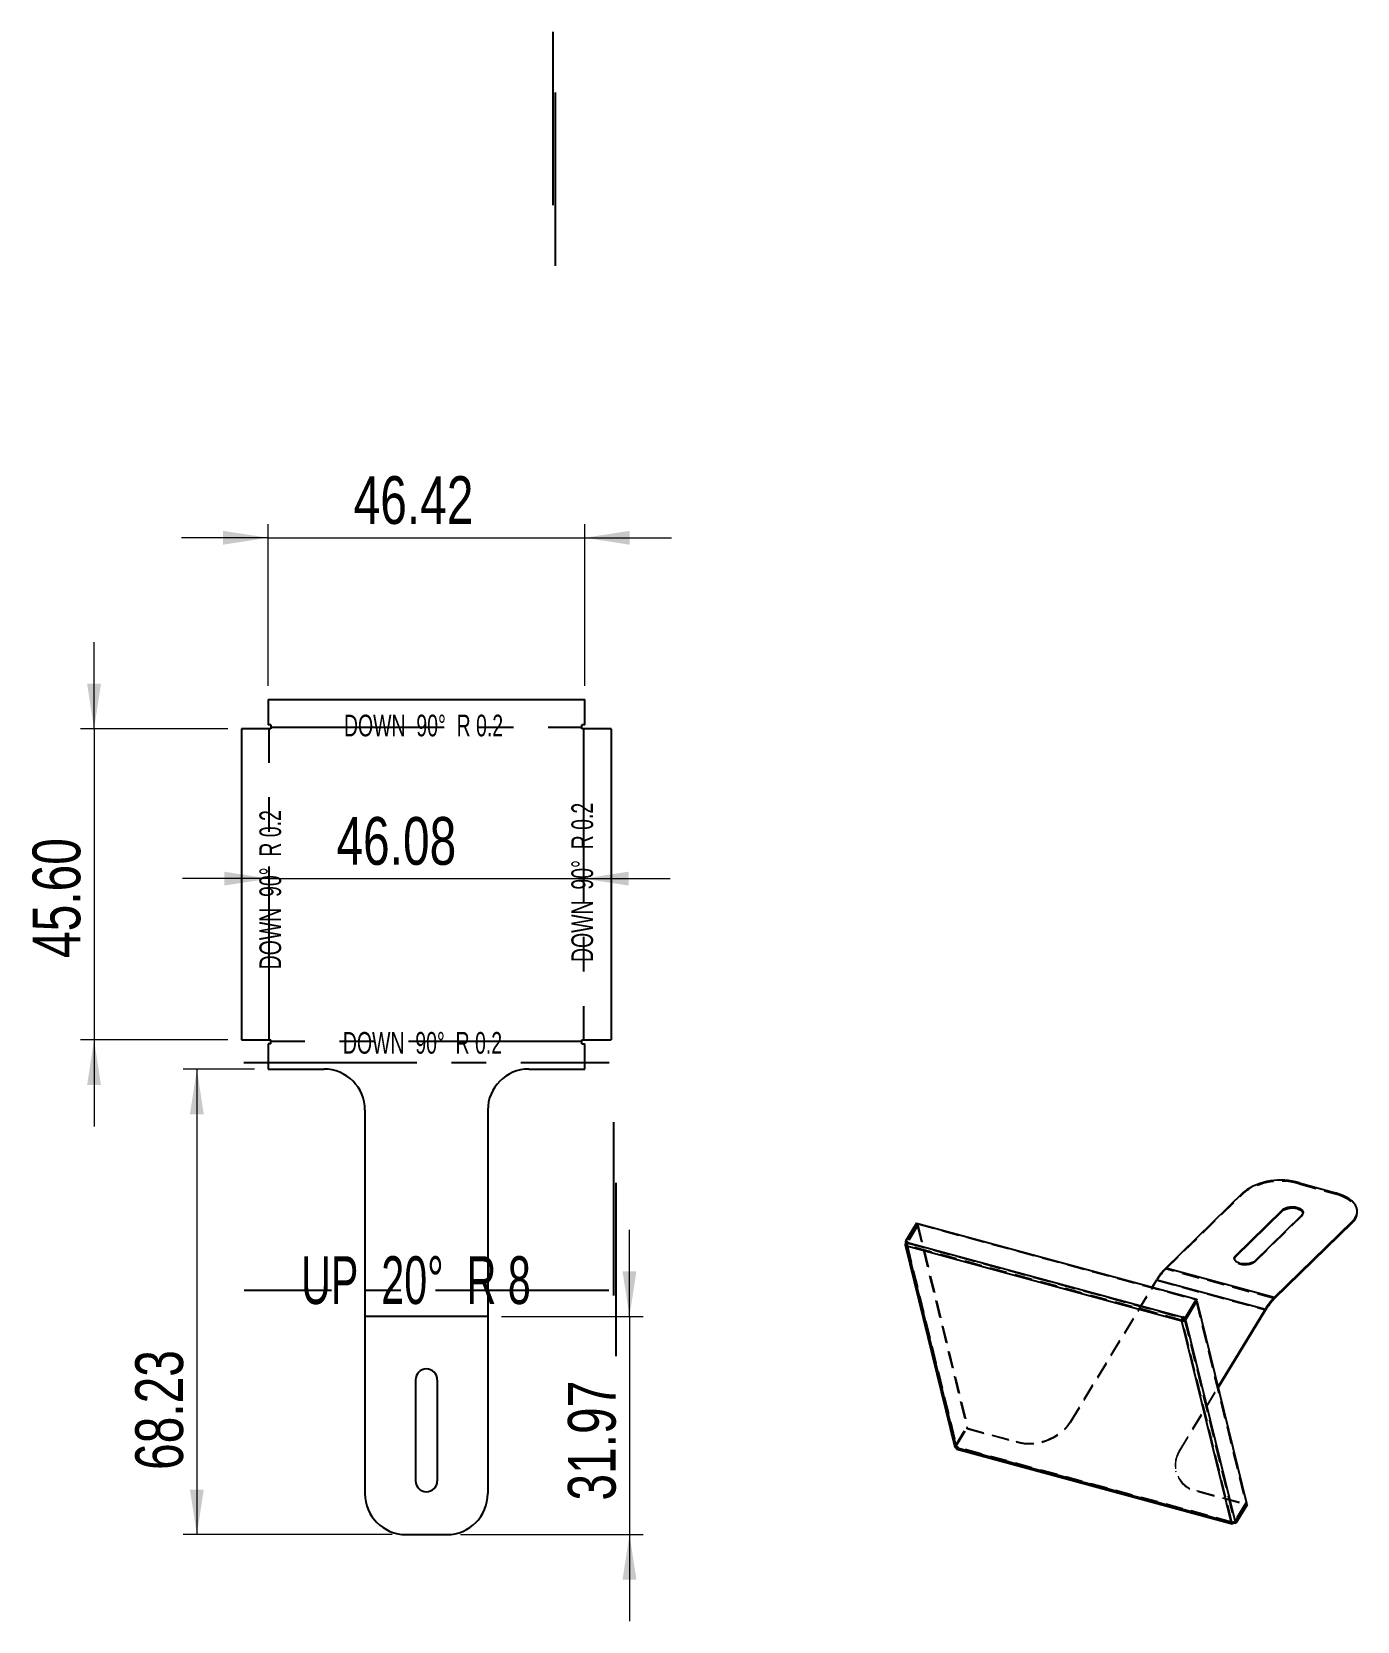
# Model space of a CAD drawing. Header units: millimetres. Extents: x 181 to 376, y 153 to 386.
import ezdxf

# ---------------------------------------------------------------- set-up
doc = ezdxf.new("R2010")
doc.units = ezdxf.units.MM
doc.header["$LTSCALE"] = 2
doc.linetypes.add('CENTERX2', pattern=[20.32, 12.7, -2.54, 2.54, -2.54])
doc.linetypes.add('HIDDEN', pattern=[1.905, 1.27, -0.635])
doc.styles.add('SLDTEXTSTYLE0', font='TXT', dxfattribs={"width": 0.75})
doc.styles.add('SLDTEXTSTYLE1', font='TXT', dxfattribs={"width": 0.671875})
doc.styles.add('SLDTEXTSTYLE2', font='TXT', dxfattribs={"width": 0.645833})
doc.dimstyles.new('SLDDIMSTYLE0', dxfattribs={"dimtxt": 7, "dimasz": 6.604, "dimexe": 0, "dimexo": 0.0625, "dimgap": 1.75, "dimtad": 1, "dimrnd": 1e-09, "dimzin": 12, "dimdsep": 46, "dimtxsty": 'SLDTEXTSTYLE0', "dimsah": 1, "dimcen": 0.09, "dimadec": 0, "dimazin": 3, "dimtfac": 1, "dimtmove": 0, "dimatfit": 0, "dimfxl": 1, "dimfrac": 2, "dimtolj": 1, "dimtzin": 12, "dimarcsym": 0})
doc.dimstyles.new('SLDDIMSTYLE1', dxfattribs={"dimtxt": 7, "dimasz": 6.604, "dimexe": 0, "dimexo": 0.0625, "dimgap": 1.75, "dimtad": 1, "dimrnd": 1e-09, "dimzin": 4, "dimdsep": 46, "dimtxsty": 'SLDTEXTSTYLE0', "dimsah": 1, "dimcen": 0.09, "dimadec": 0, "dimazin": 1, "dimtfac": 1, "dimtmove": 0, "dimatfit": 0, "dimfxl": 1, "dimfrac": 2, "dimtolj": 1, "dimtzin": 12, "dimarcsym": 0})
doc.dimstyles.new('SLDDIMSTYLE2', dxfattribs={"dimtxt": 7, "dimasz": 6.604, "dimexe": 0, "dimexo": 0.0625, "dimgap": 1.75, "dimtad": 1, "dimrnd": 1e-09, "dimzin": 12, "dimdsep": 46, "dimtxsty": 'SLDTEXTSTYLE0', "dimsah": 1, "dimcen": 0.09, "dimadec": 0, "dimazin": 3, "dimtfac": 1, "dimtofl": 0, "dimtmove": 0, "dimatfit": 3, "dimfxl": 1, "dimfrac": 2, "dimtolj": 1, "dimtzin": 12, "dimarcsym": 0})

# ---------------------------------------------------------------- blocks, each defined once
blk = doc.blocks.new('_D')
at = {"color": 7, "linetype": 'Continuous', "lineweight": 18}
for p, q in [((216.06, 290.43), (216.06, 314.16)), ((262.48, 290.43), (262.48, 314.16)), ((216.06, 312.16), (203.36, 312.16)), ((216.06, 312.16), (262.48, 312.16)), ((262.48, 312.16), (275.18, 312.16))]:
    blk.add_line(p, q, dxfattribs=at)
for points in [[(216.06, 312.16), (209.46, 313.17), (209.46, 311.14)], [(262.48, 312.16), (269.08, 311.14), (269.08, 313.17)]]:
    blk.add_solid(points, dxfattribs=at)
at = {"color": 7, "linetype": 'Continuous', "lineweight": 18, "insert": (228.6, 321.18), "char_height": 7, "attachment_point": 1, "style": 'SLDTEXTSTYLE0'}
blk.add_mtext('46.42', dxfattribs=at)
blk = doc.blocks.new('_D_1')
at = {"color": 7, "linetype": 'Continuous', "lineweight": 18}
for p, q in [((190.56, 284.15), (190.56, 296.85)), ((210.19, 284.15), (188.56, 284.15)), ((190.56, 284.15), (190.56, 238.55)), ((210.19, 238.55), (188.56, 238.55)), ((190.56, 238.55), (190.56, 225.85))]:
    blk.add_line(p, q, dxfattribs=at)
for points in [[(190.56, 284.15), (191.57, 290.75), (189.54, 290.75)], [(190.56, 238.55), (189.54, 231.94), (191.57, 231.94)]]:
    blk.add_solid(points, dxfattribs=at)
at = {"color": 7, "linetype": 'Continuous', "lineweight": 18, "insert": (181.54, 250.56), "char_height": 7, "attachment_point": 1, "rotation": 90, "style": 'SLDTEXTSTYLE0'}
blk.add_mtext('45.60', dxfattribs=at)
blk = doc.blocks.new('_D_2')
at = {"color": 7, "linetype": 'Continuous', "lineweight": 18}
for p, q in [((216.23, 262.19), (203.53, 262.19)), ((216.23, 262.19), (262.31, 262.19)), ((262.31, 262.19), (275.01, 262.19))]:
    blk.add_line(p, q, dxfattribs=at)
for points in [[(216.23, 262.19), (209.63, 263.21), (209.63, 261.18)], [(262.31, 262.19), (268.91, 261.18), (268.91, 263.21)]]:
    blk.add_solid(points, dxfattribs=at)
at = {"color": 7, "linetype": 'Continuous', "lineweight": 18, "insert": (226.08, 271.22), "char_height": 7, "attachment_point": 1, "style": 'SLDTEXTSTYLE0'}
blk.add_mtext('46.08', dxfattribs=at)
blk = doc.blocks.new('_D_3')
at = {"color": 7, "linetype": 'Continuous', "lineweight": 18}
for p, q in [((214.06, 234.27), (203.63, 234.27)), ((205.63, 234.27), (205.63, 166.04)), ((234.27, 166.04), (203.63, 166.04))]:
    blk.add_line(p, q, dxfattribs=at)
for points in [[(205.63, 234.27), (204.61, 227.66), (206.64, 227.66)], [(205.63, 166.04), (206.64, 172.64), (204.61, 172.64)]]:
    blk.add_solid(points, dxfattribs=at)
at = {"color": 7, "linetype": 'Continuous', "lineweight": 18, "insert": (196.6, 175.51), "char_height": 7, "attachment_point": 1, "rotation": 90, "style": 'SLDTEXTSTYLE0'}
blk.add_mtext('68.23', dxfattribs=at)
blk = doc.blocks.new('_D_4')
at = {"color": 7, "linetype": 'Continuous', "lineweight": 18}
for p, q in [((269.04, 198.01), (269.04, 210.71)), ((250.27, 198.01), (271.04, 198.01)), ((269.04, 198.01), (269.04, 166.04)), ((244.27, 166.04), (271.04, 166.04)), ((269.04, 166.04), (269.04, 153.34))]:
    blk.add_line(p, q, dxfattribs=at)
for points in [[(269.04, 198.01), (270.05, 204.61), (268.02, 204.61)], [(269.04, 166.04), (268.02, 159.43), (270.05, 159.43)]]:
    blk.add_solid(points, dxfattribs=at)
at = {"color": 7, "linetype": 'Continuous', "lineweight": 18, "insert": (260.01, 171.02), "char_height": 7, "attachment_point": 1, "rotation": 90, "style": 'SLDTEXTSTYLE0'}
blk.add_mtext('31.97', dxfattribs=at)

msp = doc.modelspace()

# ---------------------------------------------------------------- linework, layer by layer
at = {"color": 7, "linetype": 'CENTERX2'}
for p, q in [((257.8, 386.325), (257.8, 358.964)), ((258.186, 352.031), (258.186, 379.393)), ((216.47, 284.387), (262.07, 284.387)), ((216.23, 238.548), (216.23, 284.148)), ((262.309, 284.148), (262.309, 238.548)), ((262.07, 238.308), (216.47, 238.308)), ((212.49, 235.246), (266.049, 235.246)), ((266.714, 226.486), (266.714, 199.125)), ((267.101, 192.192), (267.101, 219.554)), ((265.998, 201.82), (212.541, 201.82)), ((248.27, 198.005), (230.27, 198.005))]:
    msp.add_line(p, q, dxfattribs=at)
at = {"color": 7, "linetype": 'Continuous', "lineweight": 25}
for p, q in [((216.06, 288.427), (216.06, 284.722)), ((216.06, 288.427), (262.48, 288.427)), ((262.48, 284.722), (262.48, 288.427)), ((216.47, 284.722), (216.06, 284.722)), ((216.47, 284.722), (216.47, 284.148)), ((262.48, 284.722), (262.07, 284.722)), ((262.07, 284.148), (262.07, 284.722)), ((212.191, 284.148), (212.191, 238.548)), ((216.47, 284.148), (212.191, 284.148)), ((266.349, 284.148), (262.07, 284.148)), ((266.349, 284.148), (266.349, 238.548)), ((212.191, 238.548), (216.47, 238.548)), ((216.06, 237.974), (216.06, 234.269)), ((216.47, 237.974), (216.06, 237.974)), ((216.47, 237.974), (216.47, 238.548)), ((262.07, 238.548), (266.349, 238.548)), ((262.07, 237.974), (262.07, 238.548)), ((262.07, 237.974), (262.48, 237.974)), ((262.48, 234.269), (262.48, 237.974)), ((216.06, 234.269), (224.27, 234.269)), ((254.27, 234.269), (262.48, 234.269)), ((230.27, 228.269), (230.27, 172.038)), ((248.27, 228.269), (248.27, 172.038)), ((367.197, 217.575), (372.504, 216.133)), ((347.632, 205.1), (359.091, 216.284)), ((357.853, 206.909), (364.76, 213.651)), ((357.853, 206.729), (364.76, 213.471)), ((360.683, 206.14), (367.59, 212.882)), ((364.76, 213.471), (364.76, 213.651)), ((375.704, 213.22), (375.704, 213.4)), ((311.095, 211.701), (309.471, 209.029)), ((311.095, 211.701), (352.15, 200.543)), ((363.552, 200.774), (375.01, 211.957)), ((363.552, 200.594), (375.01, 211.777)), ((375.01, 211.777), (375.01, 211.957)), ((309.459, 208.498), (316.737, 178.872)), ((309.833, 208.93), (309.471, 209.029)), ((309.471, 209.029), (309.504, 208.892)), ((309.599, 208.867), (309.494, 208.694)), ((309.68, 208.644), (309.494, 208.694)), ((309.768, 208.821), (309.504, 208.892)), ((350.007, 197.339), (309.677, 208.3)), ((309.677, 208.3), (316.956, 178.674)), ((309.722, 208.712), (309.68, 208.644)), ((309.69, 208.604), (309.68, 208.644)), ((309.833, 208.93), (309.791, 208.862)), ((309.791, 208.862), (350.121, 197.901)), ((363.552, 200.774), (347.632, 205.1)), ((357.853, 206.729), (357.853, 206.909)), ((345.659, 202.307), (346.322, 203.397)), ((346.322, 203.397), (362.241, 199.07)), ((350.525, 197.871), (352.15, 200.543)), ((350.559, 197.735), (352.184, 200.407)), ((352.15, 200.543), (352.184, 200.407)), ((363.552, 200.774), (363.552, 200.594)), ((352.215, 200.277), (350.549, 197.536)), ((352.12, 200.303), (352.215, 200.277)), ((352.215, 200.277), (359.494, 170.651)), ((355.312, 187.674), (362.241, 199.07)), ((355.345, 187.538), (362.275, 198.934)), ((362.241, 199.07), (362.275, 198.934)), ((350.099, 197.491), (350.007, 197.339)), ((357.285, 167.714), (350.007, 197.339)), ((350.121, 197.901), (350.163, 197.97)), ((350.154, 197.765), (350.121, 197.901)), ((350.154, 197.765), (350.196, 197.833)), ((350.525, 197.871), (350.163, 197.97)), ((350.196, 197.833), (350.163, 197.97)), ((350.559, 197.735), (350.196, 197.833)), ((350.468, 197.759), (350.363, 197.587)), ((350.363, 197.587), (350.549, 197.536)), ((350.525, 197.871), (350.559, 197.735)), ((350.549, 197.536), (357.828, 167.911)), ((237.67, 188.714), (237.67, 173.914)), ((240.87, 188.714), (240.87, 173.914)), ((316.956, 178.674), (357.285, 167.714)), ((317.028, 178.574), (357.357, 167.614)), ((359.494, 170.651), (357.828, 167.911)), ((359.526, 170.521), (357.901, 167.849)), ((359.56, 170.385), (357.935, 167.713)), ((359.431, 170.547), (359.526, 170.521)), ((359.56, 170.385), (359.526, 170.521)), ((357.693, 167.779), (357.935, 167.713)), ((357.803, 167.876), (357.901, 167.849)), ((357.935, 167.713), (357.901, 167.849)), ((236.27, 166.038), (242.27, 166.038))]:
    msp.add_line(p, q, dxfattribs=at)
at = {"color": 7, "linetype": 'HIDDEN', "lineweight": 18}
for p, q in [((367.197, 217.395), (367.197, 217.575)), ((367.197, 217.395), (372.504, 215.953)), ((347.632, 204.92), (359.091, 216.104)), ((359.091, 216.284), (359.091, 216.104)), ((372.504, 216.133), (372.504, 215.953)), ((360.683, 205.96), (367.59, 212.702)), ((367.59, 212.702), (367.59, 212.882)), ((367.775, 213.086), (367.775, 213.266)), ((311.129, 211.565), (309.504, 208.892)), ((311.161, 211.435), (309.599, 208.867)), ((311.346, 211.384), (309.722, 208.712)), ((311.095, 211.701), (311.129, 211.565)), ((311.129, 211.565), (352.184, 200.407)), ((311.346, 211.384), (311.161, 211.435)), ((311.161, 211.435), (318.439, 181.809)), ((311.346, 211.384), (318.625, 181.759)), ((316.773, 179.069), (309.494, 208.694)), ((309.663, 208.548), (316.941, 178.922)), ((309.769, 208.451), (309.677, 208.3)), ((316.959, 179.018), (309.69, 208.604)), ((309.867, 208.794), (309.768, 208.821)), ((350.099, 197.491), (309.769, 208.451)), ((309.769, 208.451), (317.048, 178.826)), ((309.825, 208.725), (309.791, 208.862)), ((309.867, 208.794), (309.825, 208.725)), ((309.825, 208.725), (350.154, 197.765)), ((309.867, 208.794), (309.833, 208.93)), ((347.632, 205.1), (347.632, 204.92)), ((357.668, 206.525), (357.668, 206.345)), ((360.683, 205.96), (360.683, 206.14)), ((333.704, 182.454), (346.355, 203.26)), ((346.322, 203.397), (346.355, 203.26)), ((346.355, 203.26), (362.275, 198.934)), ((363.552, 200.594), (347.632, 204.92)), ((333.67, 182.591), (345.659, 202.307)), ((352.03, 200.327), (350.468, 197.759)), ((352.03, 200.327), (352.12, 200.303)), ((352.03, 200.327), (359.308, 170.702)), ((357.377, 167.865), (350.099, 197.491)), ((350.363, 197.587), (357.642, 167.961)), ((349.59, 178.264), (355.312, 187.674)), ((349.623, 178.128), (355.345, 187.538)), ((316.773, 179.069), (318.439, 181.809)), ((316.959, 179.018), (318.625, 181.759)), ((318.439, 181.809), (318.625, 181.759)), ((333.704, 182.454), (333.67, 182.591)), ((316.847, 179.007), (318.471, 181.679)), ((316.88, 178.871), (318.505, 181.543)), ((318.471, 181.679), (325.732, 179.706)), ((318.505, 181.543), (318.471, 181.679)), ((318.505, 181.543), (325.766, 179.569)), ((325.732, 179.706), (325.766, 179.569)), ((316.959, 179.018), (316.773, 179.069)), ((317.209, 178.909), (316.847, 179.007)), ((316.88, 178.871), (316.847, 179.007)), ((317.243, 178.772), (316.88, 178.871)), ((317.048, 178.826), (316.956, 178.674)), ((317.048, 178.826), (357.377, 167.865)), ((317.083, 178.777), (357.413, 167.816)), ((317.209, 178.909), (317.167, 178.84)), ((357.497, 167.879), (317.167, 178.84)), ((317.167, 178.84), (317.201, 178.704)), ((317.243, 178.772), (317.201, 178.704)), ((357.53, 167.743), (317.201, 178.704)), ((317.209, 178.909), (317.243, 178.772)), ((349.59, 178.264), (349.623, 178.128)), ((349.07, 175.391), (349.103, 175.254)), ((352.265, 172.495), (359.431, 170.547)), ((352.298, 172.358), (352.265, 172.495)), ((352.298, 172.358), (359.56, 170.385)), ((359.308, 170.702), (357.642, 167.961)), ((359.494, 170.651), (359.308, 170.702)), ((357.377, 167.865), (357.285, 167.714)), ((357.539, 167.948), (357.497, 167.879)), ((357.497, 167.879), (357.53, 167.743)), ((357.572, 167.811), (357.53, 167.743)), ((357.539, 167.948), (357.803, 167.876)), ((357.539, 167.948), (357.572, 167.811)), ((357.572, 167.811), (357.693, 167.779)), ((357.642, 167.961), (357.828, 167.911)), ((357.53, 167.743), (357.506, 167.707))]:
    msp.add_line(p, q, dxfattribs=at)
at = {"color": 7, "linetype": 'Continuous', "lineweight": 25, "flags": 128}
for points in [[(375.01, 211.957), (375.29, 212.273), (375.5, 212.602), (375.637, 212.941), (375.7, 213.286), (375.687, 213.633), (375.598, 213.976), (375.436, 214.312), (375.202, 214.637), (374.898, 214.947), (374.529, 215.236), (374.099, 215.503), (373.615, 215.743), (373.081, 215.954), (372.504, 216.133)], [(364.76, 213.651), (364.962, 213.803), (365.224, 213.929), (365.534, 214.021), (365.876, 214.076), (366.234, 214.09), (366.588, 214.062), (366.922, 213.995), (367.218, 213.891), (367.462, 213.756), (367.641, 213.596), (367.747, 213.42), (367.774, 213.236), (367.721, 213.053), (367.59, 212.882)], [(364.76, 213.471), (364.962, 213.623), (365.224, 213.749), (365.534, 213.841), (365.876, 213.896), (366.234, 213.91), (366.588, 213.882), (366.922, 213.815), (367.218, 213.711), (367.462, 213.576), (367.641, 213.416), (367.747, 213.24), (367.765, 213.176)], [(360.683, 206.14), (360.481, 205.987), (360.219, 205.862), (359.909, 205.77), (359.566, 205.715), (359.209, 205.701), (358.855, 205.728), (358.521, 205.796), (358.225, 205.9), (357.981, 206.035), (357.802, 206.195), (357.696, 206.371), (357.669, 206.555), (357.722, 206.737), (357.853, 206.909)], [(357.677, 206.435), (357.722, 206.557), (357.853, 206.729)], [(357.506, 167.707), (357.494, 167.69), (357.457, 167.65), (357.42, 167.624), (357.384, 167.612), (357.352, 167.615), (357.324, 167.634), (357.301, 167.667), (357.285, 167.714)]]:
    msp.add_lwpolyline(points, dxfattribs=at)
at = {"color": 7, "linetype": 'HIDDEN', "lineweight": 18, "flags": 128}
for points in [[(372.504, 215.953), (373.081, 215.774), (373.615, 215.563), (374.099, 215.323), (374.529, 215.056), (374.898, 214.767), (375.202, 214.457), (375.436, 214.132), (375.598, 213.796), (375.687, 213.453), (375.704, 213.22)], [(360.683, 205.96), (360.481, 205.807), (360.219, 205.682), (359.909, 205.59), (359.566, 205.535), (359.209, 205.521), (358.855, 205.548), (358.521, 205.616), (358.225, 205.72), (357.981, 205.855), (357.802, 206.015), (357.696, 206.191), (357.669, 206.375), (357.677, 206.435)], [(317.048, 178.826), (317.056, 178.803), (317.067, 178.787), (317.08, 178.778), (317.096, 178.776), (317.113, 178.782), (317.131, 178.795), (317.15, 178.814), (317.167, 178.84)], [(357.497, 167.879), (357.479, 167.854), (357.461, 167.834), (357.443, 167.821), (357.426, 167.815), (357.41, 167.817), (357.396, 167.826), (357.385, 167.842), (357.377, 167.865)]]:
    msp.add_lwpolyline(points, dxfattribs=at)
at = {"color": 7, "linetype": 'Continuous', "lineweight": 25}
for centre, radius, start, end in [((224.27, 228.269), 6, 0, 90), ((254.27, 228.269), 6, 90, 180), ((364.439, 208.798), 9.2, 72.55171, 125.54323), ((373.673, 213.308), 2.033, 311.14234, 357.49572), ((309.715, 208.557), 0.26, 148.17747, 261.57562), ((309.78, 208.576), 0.121, 146.22024, 208.13064), ((310.518, 208.421), 0.849, 148.76284, 188.23547), ((353.836, 198.972), 8.72, 135.35021, 149.50777), ((369.755, 194.645), 8.72, 135.35021, 149.50777), ((369.597, 194.622), 8.497, 135.35013, 149.50781), ((350.847, 197.461), 0.849, 148.76284, 188.23547), ((350.137, 197.826), 0.504, 255.04217, 324.90579), ((350.509, 197.55), 0.414, 148.76338, 188.23458), ((350.162, 197.728), 0.246, 255.04294, 324.90544), ((239.27, 188.714), 1.6, 0, 180), ((317.014, 178.958), 0.29, 197.29867, 258.33567), ((317.072, 178.682), 0.117, 183.93724, 247.80369), ((239.27, 173.914), 1.6, 180, 0), ((236.27, 172.038), 6, 180, 270), ((242.27, 172.038), 6, 270, 0), ((357.415, 168.201), 0.504, 255.04201, 324.9058)]:
    msp.add_arc(centre, radius, start, end, dxfattribs=at)
at = {"color": 7, "linetype": 'HIDDEN', "lineweight": 18}
for centre, radius, start, end in [((364.439, 208.618), 9.2, 72.55171, 125.54323), ((367.269, 213.09), 0.504, 309.60962, 9.83202), ((309.803, 208.598), 0.151, 211.54442, 257.22925), ((310.179, 208.511), 0.414, 148.76338, 188.23458), ((353.677, 198.949), 8.497, 135.35013, 149.50781), ((327.645, 186.806), 7.353, 254.92486, 325.02312), ((327.678, 186.67), 7.353, 254.92488, 325.0231), ((316.986, 178.929), 0.255, 146.70046, 192.77842), ((317.066, 178.951), 0.127, 148.17763, 261.57573), ((317.014, 178.773), 0.2, 274.01395, 339.53455), ((352.84, 176.267), 3.815, 148.42645, 261.32654), ((352.874, 176.13), 3.815, 148.42649, 261.32651), ((357.441, 168.103), 0.246, 255.04198, 324.90584)]:
    msp.add_arc(centre, radius, start, end, dxfattribs=at)

# ---------------------------------------------------------------- texts
at = {"color": 7, "linetype": 'Continuous', "lineweight": 0, "attachment_point": 2}
for s, insert, char_height, style in [('DOWN  90°  R 0.2', (238.849, 286.22), 3.175, 'SLDTEXTSTYLE1'), ('DOWN  90°  R 0.2', (238.697, 239.705), 3.175, 'SLDTEXTSTYLE1'), ('UP  20°  R 8', (237.734, 206.835), 7, 'SLDTEXTSTYLE2')]:
    msp.add_mtext(s, dxfattribs=dict(at, insert=insert, char_height=char_height, style=style))
at = {"color": 7, "linetype": 'Continuous', "lineweight": 0, "char_height": 3.175, "attachment_point": 2, "rotation": 90, "style": 'SLDTEXTSTYLE1'}
for insert in [(260.524, 261.636), (214.797, 260.56)]:
    msp.add_mtext('DOWN  90°  R 0.2', dxfattribs=dict(at, insert=insert))

# ---------------------------------------------------------------- dimensions: what is measured, and where the dimension line sits
at = {"color": 7, "linetype": 'Continuous', "lineweight": 18}
for base, p1, p2, picture, middle in [((262.48, 312.156), (216.06, 288.427), (262.48, 288.427), '_D', (240.233, 312.156)), ((262.309, 262.194), (216.23, 284.148), (262.309, 284.148), '_D_2', (237.716, 262.194))]:
    dim = msp.add_linear_dim(base=base, p1=p1, p2=p2, dimstyle='SLDDIMSTYLE0', dxfattribs=at)
    dim.commit()
    dim.dimension.update_dxf_attribs({"geometry": picture, "text_midpoint": middle, "dimtype": 160})
for base, p1, p2, dimstyle, picture, middle in [((190.559, 238.548), (212.191, 284.148), (212.191, 238.548), 'SLDDIMSTYLE1', '_D_1', (190.559, 262.194)), ((205.626, 166.038), (216.06, 234.269), (236.27, 166.038), 'SLDDIMSTYLE2', '_D_3', (205.626, 187.147)), ((269.036, 166.038), (248.27, 198.005), (242.27, 166.038), 'SLDDIMSTYLE0', '_D_4', (269.036, 182.653))]:
    dim = msp.add_linear_dim(base=base, p1=p1, p2=p2, angle=90, dimstyle=dimstyle, dxfattribs=at)
    dim.commit()
    dim.dimension.update_dxf_attribs({"geometry": picture, "text_midpoint": middle, "dimtype": 160})

doc.saveas('drawing.dxf')
